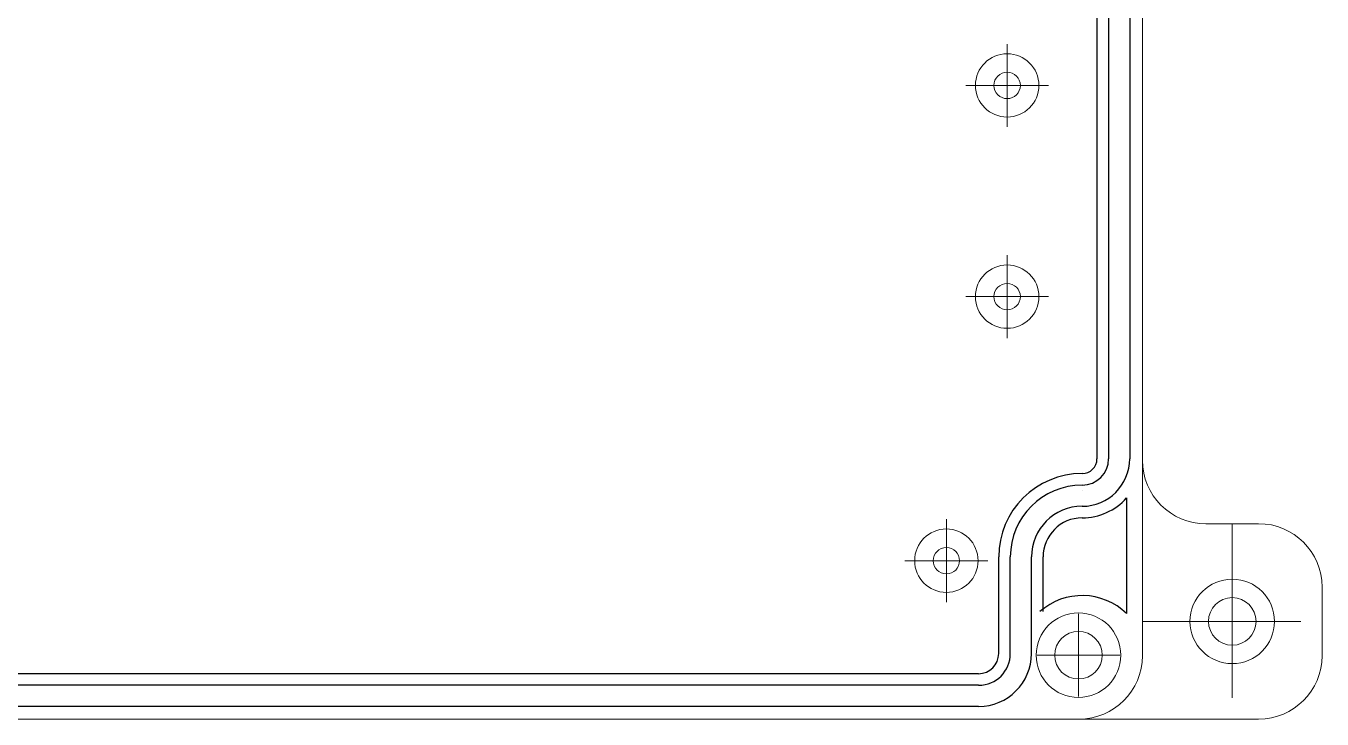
# Model space of a CAD drawing. Header units: millimetres. Extents: x 7731 to 7976, y -906 to -774.
# Drawn here: x 7853.7 to 7976.4, y -905.6 to -840 of the extents above; entities that cross this region are included whole.
import ezdxf

# ---------------------------------------------------------------- set-up
doc = ezdxf.new("R2010")
doc.units = ezdxf.units.MM
doc.header["$LTSCALE"] = 0.3
doc.layers.get('0').update_dxf_attribs({"lineweight": 30})
doc.layers.add('D', color=3, linetype='Continuous', lineweight=15)

msp = doc.modelspace()

# ---------------------------------------------------------------- linework, layer by layer
at = {"linetype": 'ByBlock', "ltscale": 0.3}
for p, q in [((7955.058, -810.296), (7955.058, -880.996)), ((7956.158, -810.296), (7956.158, -880.996)), ((7958.158, -810.296), (7958.158, -880.996)), ((7953.658, -883.996), (7953.658, -883.996)), ((7957.858, -884.7), (7957.858, -895.661)), ((7945.758, -899.446), (7945.758, -890.296)), ((7946.858, -899.446), (7946.858, -890.296)), ((7948.858, -899.446), (7948.858, -890.296)), ((7949.958, -895.474), (7949.958, -890.296)), ((7943.858, -901.346), (7774.858, -901.346)), ((7943.858, -902.446), (7774.858, -902.446)), ((7943.858, -904.446), (7774.858, -904.446))]:
    msp.add_line(p, q, dxfattribs=at)
for centre, radius, start, end in [((7953.658, -880.996), 4.5, 270, 0), ((7953.658, -880.996), 2.5, 270, 0), ((7953.658, -880.996), 1.4, 270, 0), ((7953.658, -890.296), 7.9, 90, 180), ((7953.658, -890.296), 6.8, 90, 180), ((7953.658, -890.296), 4.8, 90, 180), ((7953.658, -880.996), 5.6, 270, 318.59038), ((7953.658, -890.296), 3.7, 90, 180), ((7953.658, -899.946), 6, 45.573, 131.81031), ((7943.858, -899.446), 5, 270, 0), ((7943.858, -899.446), 3, 270, 0), ((7943.858, -899.446), 1.9, 270, 0)]:
    msp.add_arc(centre, radius, start, end, dxfattribs=at)
at = {"layer": 'D', "color": 0, "linetype": 'ByBlock', "ltscale": 0.3}
for p, q in [((7959.358, -791.546), (7959.358, -899.746)), ((7970.358, -887.146), (7965.358, -887.146)), ((7967.858, -887.146), (7967.858, -903.646)), ((7976.358, -893.146), (7976.358, -899.646)), ((7974.358, -896.396), (7959.358, -896.396)), ((7748.358, -905.646), (7970.358, -905.646))]:
    msp.add_line(p, q, dxfattribs=at)
at = {"layer": 'D', "color": 0, "linetype": 'ByBlock'}
for p, q in [((7946.558, -849.563), (7946.558, -841.728)), ((7942.641, -845.646), (7950.476, -845.646)), ((7946.558, -869.563), (7946.558, -861.728)), ((7942.641, -865.646), (7950.476, -865.646)), ((7940.808, -894.563), (7940.808, -886.728)), ((7936.891, -890.646), (7944.726, -890.646)), ((7953.308, -903.513), (7953.308, -895.678)), ((7949.391, -899.596), (7957.226, -899.596))]:
    msp.add_line(p, q, dxfattribs=at)
at = {"layer": 'D', "color": 0, "linetype": 'ByBlock', "ltscale": 0.3}
for centre, radius in [((7946.558, -845.646), 3), ((7946.558, -845.646), 1.25), ((7946.558, -865.646), 3), ((7946.558, -865.646), 1.25), ((7940.808, -890.646), 3), ((7940.808, -890.646), 1.25), ((7967.858, -896.396), 4), ((7967.858, -896.396), 2.25), ((7953.308, -899.596), 4), ((7953.308, -899.596), 2.25)]:
    msp.add_circle(centre, radius, dxfattribs=at)
for centre, start, end in [((7965.358, -881.146), 180, 270), ((7970.358, -893.146), 0, 90), ((7953.358, -899.646), 270, 0), ((7970.358, -899.646), 270, 0)]:
    msp.add_arc(centre, 6, start, end, dxfattribs=at)

doc.saveas('drawing.dxf')
